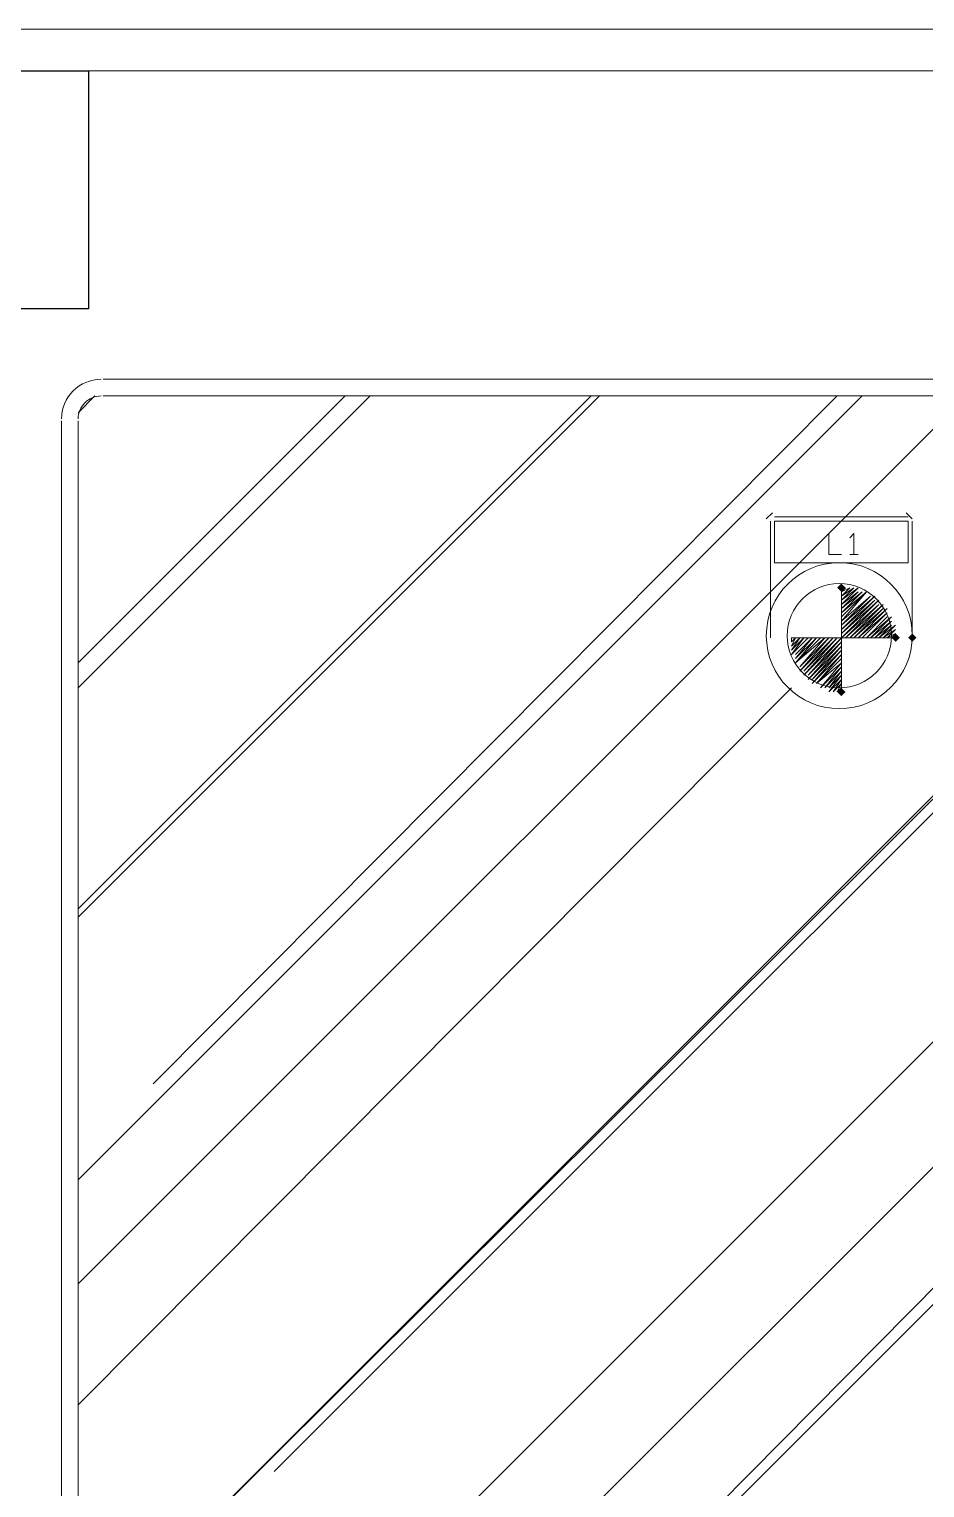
# Model space of a CAD drawing. Header units: millimetres. Extents: x 2374.4 to 2386.9, y 1062.1 to 1067.9.
# Drawn here: x 2376.0684 to 2376.2741, y 1064.404 to 1064.739 of the extents above; entities that cross this region are included whole.
import ezdxf

# ---------------------------------------------------------------- set-up
doc = ezdxf.new("R2010")
doc.units = ezdxf.units.MM

# ---------------------------------------------------------------- blocks, each defined once
blk = doc.blocks.new('G$CF654F5B4')
blk.add_wipeout([(0, 1.4), (0.89918, 1.4), (0.89918, 0), (0, 0)])
at = {"transparency": 33554559}
for points in [[(0.38016, 1.27168), (0.37921, 1.27073), (0.37825, 1.27168), (0.37921, 1.27264)], [(0.39261, 1.26019), (0.39166, 1.25923), (0.3907, 1.26019), (0.39166, 1.26115)], [(0.39261, 1.26019), (0.39166, 1.25923), (0.3907, 1.26019), (0.39166, 1.26115)], [(0.39644, 1.26019), (0.39549, 1.25923), (0.39453, 1.26019), (0.39549, 1.26115)], [(0.39644, 1.26019), (0.39549, 1.25923), (0.39453, 1.26019), (0.39549, 1.26115)], [(0.38016, 1.24774), (0.37921, 1.24679), (0.37825, 1.24774), (0.37921, 1.2487)], [(0.38016, 1.24774), (0.37921, 1.24679), (0.37825, 1.24774), (0.37921, 1.2487)], [(0.38016, 1.24774), (0.37921, 1.24679), (0.37825, 1.24774), (0.37921, 1.2487)]]:
    blk.add_hatch(color=7, dxfattribs=at).paths.add_polyline_path(points, flags=16)
at = {"color": 0}
for p, q in [((0.00958, 1.39042), (0.20632, 1.39042)), ((0.20632, 1.39042), (0.20632, 1.3631)), ((0.20632, 1.3631), (0.20632, 1.33577)), ((0.20632, 1.33577), (0.00958, 1.33577))]:
    blk.add_line(p, q, dxfattribs=at)
at = {"color": 1, "lineweight": 9}
blk.add_lwpolyline([(0.89918, 0), (0.89918, 1.4), (0, 1.4), (0, 0)], dxfattribs=at)
at = {"lineweight": 9}
for points in [[(0.00958, 1.39042), (0.8896, 1.39042), (0.8896, 0.01053), (0.00958, 0.01053)], [(0.36388, 1.287), (0.39453, 1.287), (0.39453, 1.27743), (0.36388, 1.27743)]]:
    blk.add_lwpolyline(points, close=True, dxfattribs=at)
for points in [[(0.20923, 1.31956, 0.414214), (0.20014, 1.31047)], [(0.20923, 1.31573, 0.414214), (0.20397, 1.31047)]]:
    blk.add_lwpolyline(points, format="xyb", dxfattribs=at)
for points in [[(0.20971, 1.31956), (0.69042, 1.31956)], [(0.20397, 1.19603), (0.32367, 1.31573)], [(0.20397, 1.11176), (0.40793, 1.31573)], [(0.20397, 1.0275), (0.49316, 1.31573)], [(0.20397, 1.2487), (0.271, 1.31573)], [(0.20397, 1.1357), (0.38399, 1.31573)], [(0.20397, 1.3119), (0.2078, 1.31573)], [(0.20397, 1.25445), (0.26525, 1.31573)], [(0.20397, 1.19795), (0.32175, 1.31573)], [(0.20971, 1.31573), (0.69042, 1.31573)], [(0.2212, 1.15773), (0.37825, 1.31573)], [(0.24897, 1.06867), (0.49603, 1.31573)], [(0.25663, 1.02367), (0.5487, 1.31573)], [(0.28536, 1.02367), (0.57743, 1.31573)], [(0.20014, 1.02941), (0.20014, 1.30999)], [(0.20397, 1.02941), (0.20397, 1.30999)], [(0.34761, 1.05431), (0.60233, 1.30903)], [(0.36341, 1.28892), (0.36197, 1.28748)], [(0.36293, 1.287), (0.36293, 1.26019)], [(0.39453, 1.28796), (0.36388, 1.28796)], [(0.39549, 1.28748), (0.39405, 1.28892)], [(0.39549, 1.26019), (0.39549, 1.287)], [(0.37633, 1.28413), (0.37633, 1.27934), (0.37921, 1.27934)], [(0.38112, 1.28317), (0.38208, 1.28413), (0.38208, 1.27934)], [(0.38112, 1.27934), (0.38304, 1.27934)], [(0.37921, 1.27168), (0.38016, 1.27168)], [(0.37921, 1.27168), (0.38016, 1.27168)], [(0.37921, 1.27073), (0.38016, 1.27168)], [(0.37921, 1.27073), (0.38016, 1.27168)], [(0.37921, 1.27073), (0.38016, 1.27168)], [(0.37921, 1.27073), (0.38112, 1.27168)], [(0.37921, 1.27073), (0.38112, 1.27168)], [(0.37921, 1.27073), (0.38112, 1.27168)], [(0.37921, 1.26977), (0.38112, 1.27168)], [(0.37921, 1.26977), (0.38112, 1.27168)], [(0.37921, 1.26977), (0.38112, 1.27168)], [(0.37921, 1.26977), (0.38208, 1.27168)], [(0.37921, 1.26977), (0.38208, 1.27168)], [(0.37921, 1.26881), (0.38208, 1.27168)], [(0.37921, 1.26881), (0.38208, 1.27168)], [(0.37921, 1.26881), (0.38208, 1.27168)], [(0.37921, 1.26881), (0.38208, 1.27168)], [(0.37921, 1.26881), (0.38208, 1.27168)], [(0.37921, 1.26881), (0.38304, 1.27168)], [(0.37921, 1.26785), (0.38304, 1.27168)], [(0.37921, 1.26785), (0.38304, 1.27168)], [(0.37921, 1.26785), (0.38304, 1.27168)], [(0.37921, 1.26785), (0.38304, 1.27168)], [(0.37921, 1.24774), (0.37921, 1.27168)], [(0.37921, 1.26785), (0.38304, 1.27073)], [(0.37921, 1.26689), (0.38304, 1.27073)], [(0.37921, 1.26689), (0.38399, 1.27073)], [(0.37921, 1.26689), (0.38399, 1.27073)], [(0.37921, 1.26689), (0.38399, 1.27073)], [(0.37921, 1.26689), (0.38399, 1.27073)], [(0.37921, 1.26594), (0.38399, 1.27073)], [(0.37921, 1.26594), (0.38399, 1.27073)], [(0.37921, 1.26594), (0.38399, 1.27073)], [(0.37921, 1.26594), (0.38399, 1.27073)], [(0.37921, 1.26594), (0.38495, 1.27073)], [(0.37921, 1.26594), (0.38495, 1.27073)], [(0.37921, 1.26498), (0.38495, 1.27073)], [(0.37921, 1.26498), (0.38495, 1.27073)], [(0.37921, 1.26498), (0.38495, 1.27073)], [(0.37921, 1.26498), (0.38495, 1.27073)], [(0.37921, 1.26498), (0.38495, 1.27073)], [(0.37921, 1.26402), (0.38495, 1.27073)], [(0.37921, 1.26115), (0.38782, 1.26881), (0.37921, 1.26019), (0.37059, 1.25157), (0.37921, 1.26019), (0.38782, 1.26881), (0.37921, 1.26019), (0.37059, 1.25157), (0.37921, 1.26019), (0.38782, 1.26881)], [(0.37155, 1.25157), (0.37921, 1.25923), (0.37155, 1.25157), (0.37921, 1.26019), (0.38782, 1.26785), (0.38016, 1.26019), (0.38782, 1.26785)], [(0.37921, 1.26402), (0.38591, 1.26977)], [(0.37921, 1.26402), (0.38591, 1.26977)], [(0.37921, 1.26402), (0.38591, 1.26977)], [(0.37921, 1.26402), (0.38591, 1.26977)], [(0.37921, 1.26402), (0.38591, 1.26977)], [(0.37921, 1.26306), (0.38591, 1.26977)], [(0.37921, 1.26306), (0.38591, 1.26977)], [(0.37921, 1.26306), (0.38591, 1.26977)], [(0.37921, 1.26306), (0.38687, 1.26977)], [(0.37921, 1.26306), (0.38687, 1.26977)], [(0.37921, 1.26211), (0.38687, 1.26977)], [(0.37921, 1.26211), (0.38687, 1.26977)], [(0.37921, 1.26211), (0.38687, 1.26977)], [(0.37921, 1.26211), (0.38687, 1.26977)], [(0.37921, 1.26211), (0.38687, 1.26881)], [(0.37921, 1.26211), (0.38687, 1.26881)], [(0.37921, 1.26115), (0.38687, 1.26881)], [(0.37921, 1.26115), (0.38687, 1.26881)], [(0.37921, 1.26115), (0.38782, 1.26881)], [(0.37921, 1.26115), (0.38782, 1.26881)], [(0.38016, 1.26019), (0.38782, 1.26785)], [(0.38016, 1.26019), (0.38878, 1.26785)], [(0.38016, 1.26019), (0.38878, 1.26785)], [(0.38016, 1.26019), (0.38878, 1.26785)], [(0.38112, 1.26019), (0.38878, 1.26785)], [(0.38112, 1.26019), (0.38878, 1.26785)], [(0.38112, 1.26019), (0.38878, 1.26785)], [(0.38112, 1.26019), (0.38878, 1.26785)], [(0.38112, 1.26019), (0.38878, 1.26689)], [(0.38208, 1.26019), (0.38878, 1.26689)], [(0.38208, 1.26019), (0.38878, 1.26689)], [(0.38208, 1.26019), (0.38878, 1.26689)], [(0.38208, 1.26019), (0.38878, 1.26689)], [(0.38208, 1.26019), (0.38974, 1.26689)], [(0.38208, 1.26019), (0.38974, 1.26689)], [(0.38304, 1.26019), (0.38974, 1.26689)], [(0.38304, 1.26019), (0.38974, 1.26689)], [(0.38304, 1.26019), (0.38974, 1.26594)], [(0.38304, 1.26019), (0.38974, 1.26594)], [(0.38304, 1.26019), (0.38974, 1.26594)], [(0.38399, 1.26019), (0.38974, 1.26594)], [(0.38399, 1.26019), (0.38974, 1.26594)], [(0.38399, 1.26019), (0.38974, 1.26594)], [(0.38399, 1.26019), (0.38974, 1.26594)], [(0.38399, 1.26019), (0.38974, 1.26594)], [(0.38399, 1.26019), (0.38974, 1.26594)], [(0.38495, 1.26019), (0.38974, 1.26498)], [(0.38495, 1.26019), (0.3907, 1.26498)], [(0.38495, 1.26019), (0.3907, 1.26498)], [(0.38495, 1.26019), (0.3907, 1.26498)], [(0.38495, 1.26019), (0.3907, 1.26498)], [(0.38591, 1.26019), (0.3907, 1.26498)], [(0.38591, 1.26019), (0.3907, 1.26498)], [(0.38591, 1.26019), (0.3907, 1.26498)], [(0.38591, 1.26019), (0.3907, 1.26402)], [(0.38591, 1.26019), (0.3907, 1.26402)], [(0.38687, 1.26019), (0.3907, 1.26402)], [(0.38687, 1.26019), (0.3907, 1.26402)], [(0.38687, 1.26019), (0.3907, 1.26402)], [(0.38687, 1.26019), (0.3907, 1.26402)], [(0.38687, 1.26019), (0.3907, 1.26402)], [(0.36772, 1.25923), (0.36772, 1.26019)], [(0.36772, 1.25923), (0.36772, 1.26019)], [(0.36772, 1.25923), (0.36772, 1.26019)], [(0.36772, 1.25923), (0.36867, 1.26019)], [(0.36772, 1.25923), (0.36867, 1.26019)], [(0.36772, 1.25923), (0.36867, 1.26019)], [(0.36772, 1.25828), (0.36867, 1.26019)], [(0.36772, 1.25828), (0.36867, 1.26019)], [(0.36772, 1.25828), (0.36867, 1.26019)], [(0.36772, 1.25828), (0.36963, 1.26019)], [(0.36772, 1.25828), (0.36963, 1.26019)], [(0.36772, 1.25828), (0.36963, 1.26019)], [(0.36772, 1.25732), (0.36963, 1.26019)], [(0.36772, 1.25732), (0.36963, 1.26019)], [(0.36772, 1.25732), (0.37059, 1.26019)], [(0.36772, 1.25732), (0.37059, 1.26019)], [(0.36772, 1.25732), (0.37059, 1.26019)], [(0.36772, 1.25732), (0.37059, 1.26019)], [(0.36772, 1.25732), (0.37059, 1.26019)], [(0.36772, 1.25636), (0.37059, 1.26019)], [(0.36772, 1.25636), (0.37155, 1.26019)], [(0.36772, 1.25636), (0.37155, 1.26019)], [(0.36772, 1.25636), (0.37155, 1.26019)], [(0.36772, 1.25636), (0.37155, 1.26019)], [(0.36772, 1.25636), (0.37155, 1.26019)], [(0.39166, 1.26019), (0.36772, 1.26019)], [(0.36867, 1.25636), (0.3725, 1.26019)], [(0.36867, 1.2554), (0.3725, 1.26019)], [(0.36867, 1.2554), (0.3725, 1.26019)], [(0.36867, 1.2554), (0.3725, 1.26019)], [(0.36867, 1.2554), (0.3725, 1.26019)], [(0.36867, 1.2554), (0.3725, 1.26019)], [(0.36867, 1.2554), (0.37346, 1.26019)], [(0.36867, 1.2554), (0.37346, 1.26019)], [(0.36867, 1.25445), (0.37346, 1.26019)], [(0.36867, 1.25445), (0.37346, 1.26019)], [(0.36867, 1.25445), (0.37346, 1.26019)], [(0.36867, 1.25445), (0.37442, 1.26019)], [(0.36867, 1.25445), (0.37442, 1.26019)], [(0.36867, 1.25445), (0.37442, 1.26019)], [(0.36867, 1.25445), (0.37442, 1.26019)], [(0.36867, 1.25445), (0.37442, 1.26019)], [(0.36867, 1.25445), (0.37538, 1.26019)], [(0.36963, 1.25349), (0.37538, 1.26019)], [(0.36963, 1.25349), (0.37538, 1.26019)], [(0.36963, 1.25349), (0.37538, 1.26019)], [(0.36963, 1.25349), (0.37538, 1.26019)], [(0.36963, 1.25349), (0.37538, 1.26019)], [(0.36963, 1.25349), (0.37633, 1.26019)], [(0.36963, 1.25349), (0.37633, 1.26019)], [(0.36963, 1.25349), (0.37633, 1.26019)], [(0.36963, 1.25253), (0.37633, 1.26019)], [(0.36963, 1.25253), (0.37633, 1.26019)], [(0.36963, 1.25253), (0.37729, 1.26019)], [(0.36963, 1.25253), (0.37729, 1.26019)], [(0.36963, 1.25253), (0.37729, 1.26019)], [(0.36963, 1.25253), (0.37729, 1.26019)], [(0.37059, 1.25253), (0.37729, 1.26019)], [(0.37059, 1.25253), (0.37729, 1.26019)], [(0.37059, 1.25253), (0.37825, 1.26019)], [(0.37059, 1.25253), (0.37825, 1.26019)], [(0.37059, 1.25157), (0.37825, 1.26019)], [(0.37059, 1.25157), (0.37825, 1.26019)], [(0.37059, 1.25157), (0.37825, 1.26019)], [(0.38687, 1.26019), (0.3907, 1.26306)], [(0.38782, 1.26019), (0.3907, 1.26306)], [(0.38782, 1.26019), (0.3907, 1.26306)], [(0.38782, 1.26019), (0.3907, 1.26306)], [(0.38782, 1.26019), (0.3907, 1.26306)], [(0.38782, 1.26019), (0.39166, 1.26306)], [(0.38878, 1.26019), (0.39166, 1.26306)], [(0.38878, 1.26019), (0.39166, 1.26211)], [(0.38878, 1.26019), (0.39166, 1.26211)], [(0.38878, 1.26019), (0.39166, 1.26211)], [(0.38878, 1.26019), (0.39166, 1.26211)], [(0.38878, 1.26019), (0.39166, 1.26211)], [(0.38974, 1.26019), (0.39166, 1.26211)], [(0.38974, 1.26019), (0.39166, 1.26211)], [(0.38974, 1.26019), (0.39166, 1.26115)], [(0.38974, 1.26019), (0.39166, 1.26115)], [(0.38974, 1.26019), (0.39166, 1.26115)], [(0.3907, 1.26019), (0.39166, 1.26115)], [(0.3907, 1.26019), (0.39166, 1.26115)], [(0.3907, 1.26019), (0.39166, 1.26115)], [(0.3907, 1.26019), (0.39166, 1.26019)], [(0.3907, 1.26019), (0.39166, 1.26019)], [(0.37155, 1.25062), (0.37921, 1.25923)], [(0.37155, 1.25062), (0.37921, 1.25923)], [(0.37155, 1.25062), (0.37921, 1.25923)], [(0.37155, 1.25062), (0.37921, 1.25923)], [(0.37155, 1.25062), (0.37921, 1.25828)], [(0.37155, 1.25062), (0.37921, 1.25828)], [(0.37155, 1.25062), (0.37921, 1.25828)], [(0.37155, 1.25062), (0.37921, 1.25828)], [(0.3725, 1.25062), (0.37921, 1.25828)], [(0.3725, 1.25062), (0.37921, 1.25732)], [(0.3725, 1.25062), (0.37921, 1.25732)], [(0.3725, 1.25062), (0.37921, 1.25732)], [(0.3725, 1.24966), (0.37921, 1.25732)], [(0.3725, 1.24966), (0.37921, 1.25732)], [(0.3725, 1.24966), (0.37921, 1.25732)], [(0.3725, 1.24966), (0.37921, 1.25636)], [(0.3725, 1.24966), (0.37921, 1.25636)], [(0.37346, 1.24966), (0.37921, 1.25636)], [(0.37346, 1.24966), (0.37921, 1.25636)], [(0.37346, 1.24966), (0.37921, 1.25636)], [(0.37346, 1.24966), (0.37921, 1.2554)], [(0.37346, 1.24966), (0.37921, 1.2554)], [(0.37346, 1.24966), (0.37921, 1.2554)], [(0.37346, 1.24966), (0.37921, 1.2554)], [(0.37346, 1.24966), (0.37921, 1.2554)], [(0.37346, 1.24966), (0.37921, 1.25445)], [(0.37442, 1.2487), (0.37921, 1.25445)], [(0.37442, 1.2487), (0.37921, 1.25445)], [(0.37442, 1.2487), (0.37921, 1.25445)], [(0.37442, 1.2487), (0.37921, 1.25445)], [(0.37442, 1.2487), (0.37921, 1.25445)], [(0.37442, 1.2487), (0.37921, 1.25349)], [(0.37442, 1.2487), (0.37921, 1.25349)], [(0.37442, 1.2487), (0.37921, 1.25349)], [(0.37538, 1.2487), (0.37921, 1.25349)], [(0.37538, 1.2487), (0.37921, 1.25349)], [(0.37538, 1.2487), (0.37921, 1.25253)], [(0.37538, 1.2487), (0.37921, 1.25253)], [(0.37538, 1.2487), (0.37921, 1.25253)], [(0.37538, 1.2487), (0.37921, 1.25253)], [(0.37538, 1.2487), (0.37921, 1.25253)], [(0.37633, 1.2487), (0.37921, 1.25253)], [(0.37633, 1.2487), (0.37921, 1.25157)], [(0.37633, 1.2487), (0.37921, 1.25157)], [(0.37633, 1.2487), (0.37921, 1.25157)], [(0.37633, 1.2487), (0.37921, 1.25157)], [(0.37633, 1.24774), (0.37921, 1.25157)], [(0.37633, 1.24774), (0.37921, 1.25062)], [(0.37729, 1.24774), (0.37921, 1.25062)], [(0.37729, 1.24774), (0.37921, 1.25062)], [(0.37729, 1.24774), (0.37921, 1.25062)], [(0.37729, 1.24774), (0.37921, 1.25062)], [(0.37729, 1.24774), (0.37921, 1.25062)], [(0.20397, 1.08399), (0.36772, 1.2487)], [(0.37729, 1.24774), (0.37921, 1.24966)], [(0.37729, 1.24774), (0.37921, 1.24966)], [(0.37825, 1.24774), (0.37921, 1.24966)], [(0.37825, 1.24774), (0.37921, 1.24966)], [(0.37825, 1.24774), (0.37921, 1.24966)], [(0.37825, 1.24774), (0.37921, 1.2487)], [(0.37825, 1.24774), (0.37921, 1.2487)], [(0.37825, 1.24774), (0.37921, 1.2487)], [(0.37921, 1.24774), (0.37921, 1.2487)], [(0.37921, 1.24774), (0.37921, 1.2487)], [(0.23557, 1.0591), (0.40506, 1.22859)], [(0.31409, 1.02367), (0.40219, 1.11272)]]:
    blk.add_lwpolyline(points, dxfattribs=at)
for radius in [0.01676, 0.01676, 0.01197]:
    blk.add_circle((0.37873, 1.26067), radius, dxfattribs=at)

msp = doc.modelspace()

# ---------------------------------------------------------------- wipeouts: each hides what was drawn before it
at = {"color": 3}
msp.add_wipeout([(2375.78632, 1064.73904), (2375.78632, 1064.68904), (2381.36132, 1064.68904), (2381.36132, 1064.73904)], dxfattribs=at)

# ---------------------------------------------------------------- next in the draw order: block references
msp.add_blockref('G$CF654F5B4', (2375.87571, 1063.33904))

doc.saveas('drawing.dxf')
